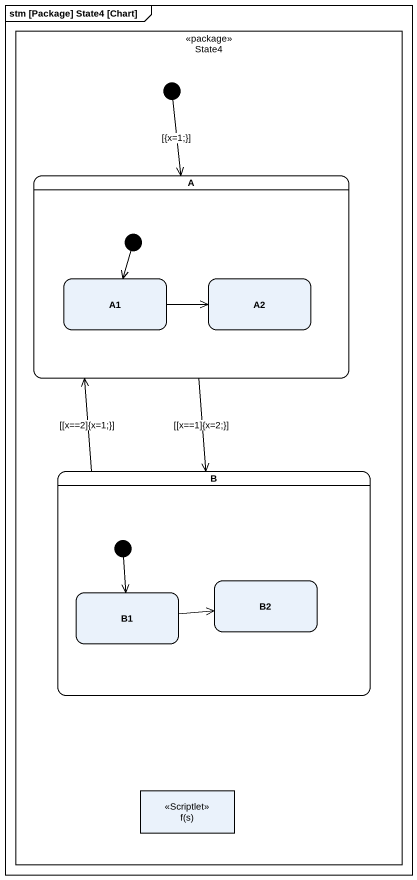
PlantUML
@startuml
mainframe stm [Package] State4 [Chart]
hide empty description
state State4 <<package>> {
  state A {
    state A1
    state A2
    [*] --> A1
  }
  state B {
    state B2
    state B1
    [*] --> B1
  }
  state "f(s)" as f_s <<Scriptlet>>
  [*] --> A : [{x=1;}]
}
A --> B : ~[~[x==1]{x=2;}]
A1 -right-> A2
B -up-> A : ~[~[x==2]{x=1;}]
B1 -right-> B2
@enduml
